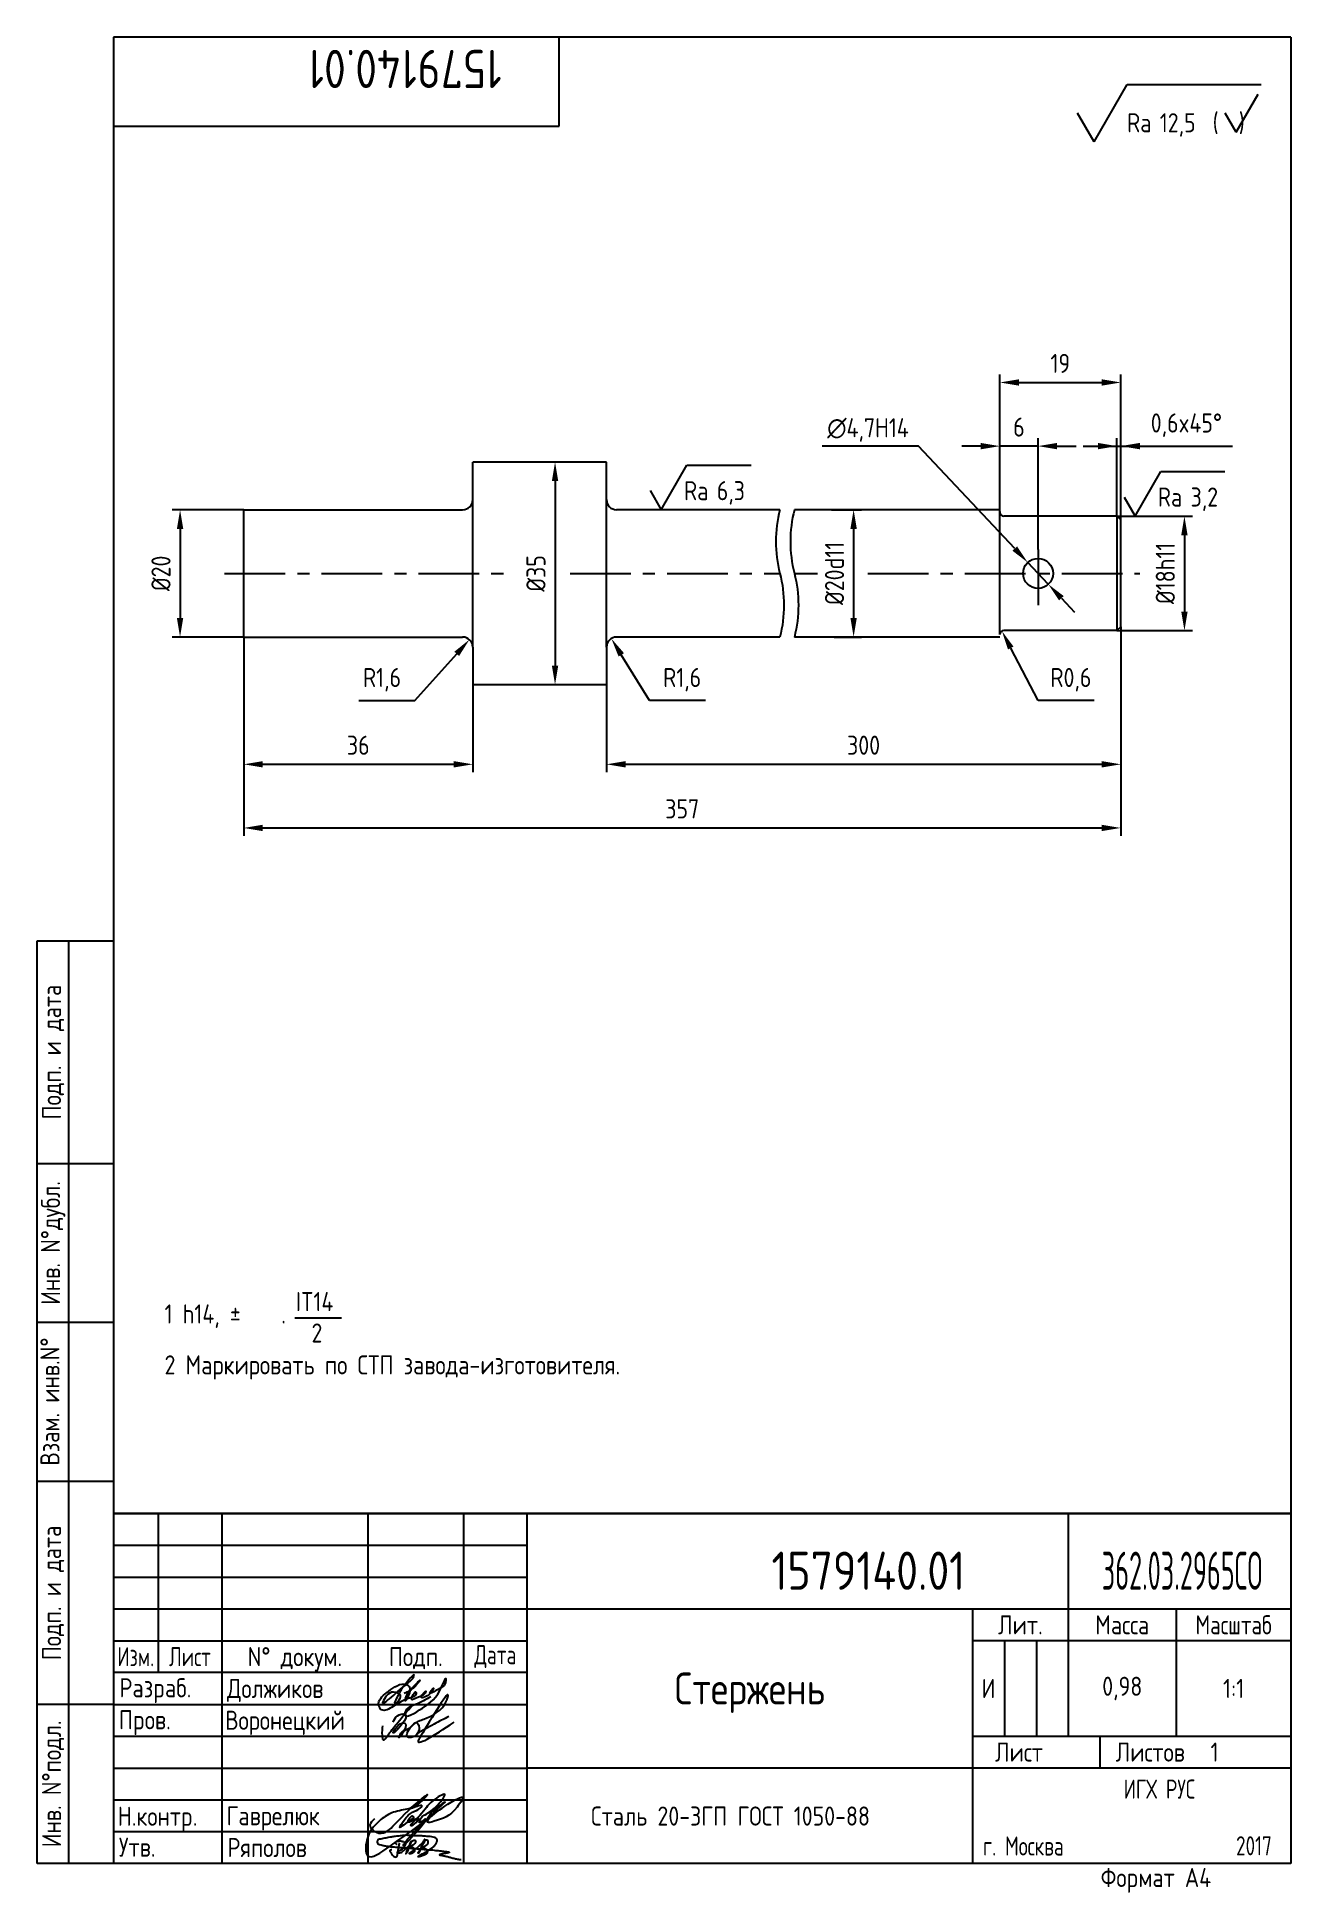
# Paper-space layout 'A4' of a CAD drawing. Header units: millimetres. Extents: x 15 to 212, y -1 to 291.
# The model-space entities are those that its viewports show. They can reach past a viewport. Long polylines and large blocks are cut down to what shows.
import ezdxf
from ezdxf.enums import TextEntityAlignment as Align

# ---------------------------------------------------------------- set-up
doc = ezdxf.new("R2010")
doc.units = ezdxf.units.MM
doc.header["$LTSCALE"] = 0.3
doc.linetypes.add('CENTER', pattern=[50.8, 31.75, -6.35, 6.35, -6.35])
for name, color, linetype in [('Bord', 1, 'Continuous'), ('Cen', 5, 'CENTER'), ('Cont', 6, 'Continuous'), ('Dim', 7, 'Continuous'), ('Text', 3, 'Continuous'), ('Textb', 6, 'Continuous'), ('TEXTRUS', 3, 'Continuous')]:
    doc.layers.add(name, color=color, linetype=linetype)
doc.layers.get('Defpoints').off()
doc.styles.add('GOSTW', font='GOSTW.shx', dxfattribs={"width": 0.78})
doc.styles.add('Style1', font='romans.shx', dxfattribs={"width": 0.8})
doc.dimstyles.new('CADM', dxfattribs={"dimtxt": 3, "dimasz": 3, "dimexe": 2.5, "dimexo": 0, "dimgap": 0.8, "dimtad": 1, "dimdec": 4, "dimtxsty": 'GOSTW', "dimcen": 0.09, "dimclrd": 7, "dimclre": 7, "dimclrt": 3, "dimadec": 0, "dimazin": 0, "dimtfac": 1, "dimtdec": 4, "dimtmove": 0, "dimatfit": 3, "dimfxl": 1, "dimtvp": 1, "dimtolj": 1, "dimtzin": 0, "dimarcsym": 0})
doc.dimstyles.new('LIN1', dxfattribs={"dimtxt": 3, "dimasz": 3, "dimexe": 1.25, "dimexo": 0, "dimgap": 1.5, "dimtad": 1, "dimtoh": 1, "dimdec": 1, "dimtxsty": 'Style1', "dimcen": 2.5, "dimclrt": 3, "dimadec": 0, "dimazin": 0, "dimtfac": 1, "dimtdec": 1, "dimtmove": 0, "dimatfit": 2, "dimfxl": 1, "dimarcsym": 0})

# ---------------------------------------------------------------- blocks, each defined once
blk = doc.blocks.new('A$C314368CF')
at = {"layer": 'Text'}
for q in [(7.18, 6), (1.98, 3)]:
    blk.add_line((3.72, 0), q, dxfattribs=at)
at = {"layer": 'Text', "style": 'Style1', "width": 0.8}
blk.add_text('(  )', height=3, dxfattribs=at).set_placement((0, 0))
blk = doc.blocks.new('sherISO_18')
at = {"layer": 'Cont'}
for p, q in [((-30.94, -16.46), (-25.74, -7.46)), ((-25.74, -7.46), (-4.67, -7.46)), ((-30.94, -16.46), (-33.54, -11.96))]:
    blk.add_line(p, q, dxfattribs=at)
blk.add_blockref('A$C314368CF', (-12.3, -14.96))
at = {"layer": 'Textb', "style": 'Style1', "width": 0.8}
blk.add_text('Ra', height=3, dxfattribs=at).set_placement((-25.74, -14.96))
blk.add_attdef('12,5', (-20.6, -14.96), '', height=3, dxfattribs=at)
blk = doc.blocks.new('A4')
at = {"layer": 'Bord'}
for p, q in [((20, 55), (85, 55)), ((20, 50), (85, 50)), ((20, 45), (85, 45)), ((160, 40), (160, 25)), ((165, 40), (165, 25)), ((20, 30), (85, 30)), ((20, 25), (85, 25)), ((20, 20), (85, 20)), ((20, 15), (85, 15)), ((20, 10), (85, 10))]:
    blk.add_line(p, q, dxfattribs=at)
at = {"layer": 'Cont'}
for p, q in [((205, 292), (20, 292)), ((20, 292), (20, 5)), ((90, 278), (90, 292)), ((205, 292), (205, 5)), ((20, 278), (90, 278)), ((8, 5), (8, 150)), ((8, 150), (20, 150)), ((13, 5), (13, 150)), ((8, 115), (20, 115)), ((20, 90), (8, 90)), ((20, 65), (8, 65)), ((205, 60), (20, 60)), ((20, 60), (205, 60)), ((27, 60), (27, 35)), ((37, 60), (37, 5)), ((60, 5), (60, 60)), ((75, 60), (75, 5)), ((85, 5), (85, 60)), ((170, 60), (170, 25)), ((85, 45), (205, 45)), ((155, 5), (155, 45)), ((187, 25), (187, 45)), ((20, 40), (85, 40)), ((205, 40), (155, 40)), ((85, 35), (20, 35)), ((20, 30), (8, 30)), ((155, 25), (205, 25)), ((175, 25), (175, 20)), ((205, 20), (85, 20)), ((20, 5), (8, 5)), ((205, 5), (20, 5))]:
    blk.add_line(p, q, dxfattribs=at)
at = {"layer": 'Text', "style": 'Style1', "width": 0.8}
for s, p in [('Подп. и дата', (10.5, 132.5)), ('Инв. N%%dдубл.', (10.5, 102.5)), ('Взам. инв.N%%d ', (10, 78.38)), ('Подп. и дата', (10.5, 47.5)), ('Инв. N%%dподл.', (10.5, 17.5))]:
    blk.add_text(s, height=3, rotation=90, dxfattribs=at).set_placement(p, align=Align.MIDDLE)
at = {"layer": 'Text', "style": 'Style1'}
for s, width, p in [('Лит.', 0.8, (162.5, 42.5)), ('Масса', 0.8, (178.5, 42.5)), ('Масштаб', 0.75, (196, 42.5)), ('Изм.', 0.7, (23.5, 37.5)), ('Лист', 0.7, (32, 37.5)), ('N%%d докум.', 0.8, (48.5, 37.5)), ('Подп.', 0.8, (67.5, 37.5)), ('Лист', 0.8, (162.27, 22.5)), ('Листов', 0.8, (182.9, 22.5))]:
    blk.add_text(s, height=3, dxfattribs=dict(at, width=width)).set_placement(p, align=Align.MIDDLE_CENTER)
at = {"layer": 'Text', "style": 'Style1', "width": 0.7}
for s, p in [('Дата', (80, 37.5)), ('ИГХ РУС', (184.34, 16.69))]:
    blk.add_text(s, height=3, dxfattribs=at).set_placement(p, align=Align.MIDDLE)
at = {"layer": 'Text', "style": 'Style1'}
for s, width, p in [('Разpаб.', 0.8, (20.92, 31.1)), ('Пpов.', 0.8, (20.84, 26.08)), ('Н.контp.', 0.8, (20.65, 10.92)), ('Утв.', 0.8, (20.84, 6.06)), ('г. Москва', 0.7, (156.62, 6.25)), ('Фоpмат А4', 0.8, (175.11, 1.29))]:
    blk.add_text(s, height=3, dxfattribs=dict(at, width=width)).set_placement(p)
for tag, p, width in [('ФИО', (39, 31), 0.8), ('ФИО', (39, 26), 0.8), ('ГОСТ_СОРТАМЕНТА', (98.19, 14), 0.8), ('ФИО', (39, 11), 0.8), ('ФИО', (39, 6), 0.8), ('200', (192.85, 6.29), 0.7)]:
    blk.add_attdef(tag, p, '', height=3, dxfattribs=dict(at, width=width))
at = {"layer": 'Text', "style": 'Style1', "width": 0.8}
for tag, p in [('И', (157.49, 32.5)), ('700', (178.5, 32.5)), ('1:20', (196, 32.5))]:
    blk.add_attdef(tag, text='', height=3, dxfattribs=at).set_placement(p, align=Align.MIDDLE)
blk.add_attdef('Сборочный_чертеж', text='', height=3, dxfattribs=at).set_placement((120, 21.3), align=Align.CENTER)
for tag, p in [('1', (171.12, 22.5)), ('2', (193, 22.5))]:
    blk.add_attdef(tag, text='', height=3, dxfattribs=at).set_placement(p, align=Align.MIDDLE_CENTER)
blk.add_attdef('ЛИСТ', text='', height=3, dxfattribs=at).set_placement((85.99, 12.5), align=Align.MIDDLE_LEFT)
at = {"layer": 'Text', "style": 'Style1', "width": 0.7}
blk.add_attdef('%%OГОСТ_ТЕХ._ТРЕБОВАНИЙ', text='', height=3, dxfattribs=at).set_placement((98.19, 8), align=Align.BOTTOM_LEFT)
at = {"layer": 'Textb', "style": 'Style1', "width": 0.8}
blk.add_attdef('1234567', (81, 290), '', height=6, rotation=180, dxfattribs=at)
blk.add_attdef('1234567', (123.4, 48), '', height=6, dxfattribs=at)
for tag, height, p in [('123ХЯ', 6, (183.62, 48)), ('НАИМЕНОВАНИЕ', 5, (120, 30))]:
    blk.add_attdef(tag, text='', height=height, dxfattribs=at).set_placement(p, align=Align.CENTER)
blk = doc.blocks.new('A$C63F45750')
at = {"layer": 'Text'}
for points, knots in [([(3.17, 2.37), (3.12, 2.38), (3.04, 2.41), (2.94, 2.5), (2.85, 2.57), (2.79, 2.69), (2.87, 2.77), (2.99, 2.84), (3.16, 2.89), (3.36, 2.93), (3.6, 2.95), (3.82, 2.92), (4.05, 2.87), (4.25, 2.78), (4.45, 2.63), (4.46, 2.42), (4.38, 2.26), (4.28, 2.1), (4.17, 1.94), (4.03, 1.78), (3.89, 1.62), (3.75, 1.52), (3.63, 1.43), (3.49, 1.36), (3.35, 1.3), (3.24, 1.25), (3.16, 1.21), (3.12, 1.15), (3.19, 1.1), (3.27, 1.09), (3.4, 1.07), (3.55, 1.07), (3.72, 1.12), (3.92, 1.19), (4.1, 1.34), (4.26, 1.51), (4.44, 1.65), (4.59, 1.81), (4.74, 1.93), (4.84, 2.04), (4.93, 2.14), (5.07, 2.29), (5.19, 2.53), (5.28, 2.68), (5.35, 2.96), (5.23, 2.66), (5.2, 2.44), (5.04, 2.09), (4.95, 1.81), (4.86, 1.57), (4.75, 1.31), (4.67, 1.12), (4.46, 0.78), (4.62, 1.17), (4.71, 1.45), (4.88, 1.74), (5.01, 2), (5.08, 2.19), (5.19, 2.4), (5.32, 2.58), (5.4, 2.75), (5.52, 2.89), (5.65, 3.04), (5.85, 3.1), (6.02, 3.03), (6.08, 2.87), (6.03, 2.7), (5.9, 2.51), (5.7, 2.37), (5.55, 2.23), (5.4, 2.17), (5.31, 2.12), (5.12, 2.09), (5.35, 2.07), (5.48, 2), (5.64, 1.93), (5.75, 1.8), (5.85, 1.67), (5.89, 1.54), (5.89, 1.37), (5.8, 1.2), (5.63, 1.06), (5.41, 0.94), (5.23, 0.86), (5.02, 0.92), (5.13, 1.1), (5.28, 1.16), (5.44, 1.27), (5.61, 1.36), (5.74, 1.46), (5.86, 1.53), (5.95, 1.61), (6.05, 1.69), (6.15, 1.77), (6.28, 1.87), (6.46, 2.02), (6.65, 2.19), (6.83, 2.37), (6.98, 2.49), (7.11, 2.61), (7.2, 2.74), (7.32, 2.84), (7.42, 2.97), (7.48, 3.08), (7.48, 3.27), (7.34, 3.08), (7.28, 2.94), (7.18, 2.69), (7.1, 2.46), (7, 2.22), (6.93, 1.98), (6.83, 1.78), (6.73, 1.55), (6.67, 1.34), (6.6, 1.14), (6.56, 1.03), (6.39, 0.99), (6.62, 1.33), (6.75, 1.54), (6.93, 1.87), (7.05, 2.08), (7.18, 2.32), (7.33, 2.6), (7.47, 2.89), (7.6, 3.07), (7.79, 3.18), (7.95, 3.01), (8, 2.81), (7.99, 2.62), (7.94, 2.46), (7.83, 2.33), (7.69, 2.22), (7.53, 2.11), (7.37, 2.03), (7.21, 1.99), (7.11, 1.97), (6.89, 1.98), (7.07, 1.94), (7.15, 1.9), (7.27, 1.88), (7.39, 1.84), (7.52, 1.81), (7.62, 1.72), (7.7, 1.62), (7.78, 1.51), (7.83, 1.39), (7.87, 1.26), (7.88, 1.13), (7.86, 0.99), (7.75, 0.88), (7.6, 0.77), (7.4, 0.73), (7.19, 0.66), (6.97, 0.55), (6.71, 0.48), (6.57, 0.44), (6.42, 0.42), (6.52, 0.58), (6.61, 0.64), (6.81, 0.78), (7.06, 0.89), (7.33, 1.04), (7.55, 1.16), (7.7, 1.24), (7.84, 1.32), (7.99, 1.43), (8.21, 1.58), (8.48, 1.76), (8.74, 1.95), (8.97, 2.12), (9.1, 2.29), (9.23, 2.44), (9.3, 2.6), (9.37, 2.74), (9.42, 2.92), (9.45, 3.13), (9.21, 3.48), (8.67, 3.59), (8.09, 3.63), (7.57, 3.66), (7.06, 3.74), (6.57, 3.75), (6.09, 3.74), (5.67, 3.78), (5.28, 3.78), (4.96, 3.81), (4.65, 3.83), (4.31, 3.82), (3.97, 3.79), (3.61, 3.74), (3.22, 3.67), (2.86, 3.66), (2.53, 3.61), (2.18, 3.52), (1.78, 3.54), (1.38, 3.37), (0.96, 3.35), (0.58, 3.24), (0.25, 3.19), (0.03, 3.06), (-0.03, 2.83), (0.02, 2.6), (0.26, 2.38), (0.59, 2.33), (1, 2.2), (1.48, 2.15), (1.93, 2.05), (2.35, 2.02), (2.72, 2.01), (3.11, 1.94), (3.68, 1.94), (4.25, 1.83), (4.91, 1.87), (5.53, 1.76), (6.13, 1.72), (6.73, 1.71), (7.32, 1.62), (7.99, 1.55), (8.64, 1.54), (9.16, 1.46), (9.61, 1.42), (10.03, 1.4), (10.41, 1.32), (10.73, 1.29), (11.01, 1.24), (11.18, 1.23), (11.42, 1.14), (11.18, 1.06), (11.01, 1.03), (10.71, 0.98), (10.37, 0.92), (10.1, 0.91), (9.65, 0.75), (10.22, 0.67), (10.54, 0.59), (11.08, 0.47), (11.61, 0.35), (12.17, 0.15), (12.64, 0.08), (12.98, 0.03), (13.11, 0.01), (13.18, 0)], [0, 0, 0, 0, 0.153866, 0.270441, 0.388867, 0.510533, 0.592156, 0.71333, 0.90842, 1.11344, 1.349254, 1.61246, 1.782219, 2.047249, 2.291879, 2.451528, 2.651081, 2.806158, 3.017979, 3.227348, 3.462381, 3.633009, 3.75766, 3.920516, 4.080796, 4.214529, 4.291786, 4.349969, 4.397594, 4.50822, 4.594826, 4.799244, 4.954392, 5.128468, 5.437537, 5.632649, 5.842485, 6.094987, 6.293219, 6.410959, 6.551192, 6.687808, 7.022147, 7.294342, 7.425356, 7.52079, 7.946481, 8.313051, 8.59833, 8.833695, 9.090496, 9.427695, 9.601191, 9.883219, 10.093306, 10.673943, 10.798776, 10.974628, 11.287247, 11.486184, 11.648652, 11.848902, 12.027194, 12.25348, 12.40059, 12.537783, 12.716293, 12.91523, 13.208551, 13.438489, 13.549668, 13.67779, 13.77127, 13.930001, 14.029091, 14.272112, 14.434836, 14.547084, 14.739051, 14.830983, 15.061241, 15.268922, 15.500489, 15.788979, 15.879568, 16.024283, 16.221854, 16.418714, 16.593102, 16.783247, 16.91018, 17.018213, 17.135263, 17.278205, 17.430482, 17.620087, 17.979626, 18.191789, 18.388716, 18.565718, 18.714854, 18.857929, 19.039974, 19.171375, 19.283034, 19.400085, 19.618058, 19.882245, 20.150781, 20.377854, 20.649532, 20.89723, 21.042543, 21.40016, 21.557817, 21.667145, 21.752781, 21.926256, 22.412297, 22.813145, 22.961412, 23.171289, 23.607257, 23.940428, 24.110007, 24.291214, 24.48084, 24.697609, 24.904078, 25.034245, 25.218018, 25.407651, 25.573473, 25.787447, 25.930292, 26.051316, 26.18846, 26.285312, 26.406799, 26.52425, 26.630463, 26.793722, 26.898606, 27.029313, 27.171012, 27.314101, 27.419918, 27.580557, 27.709367, 27.829268, 28.024364, 28.266961, 28.41242, 28.705761, 28.989137, 29.187748, 29.233768, 29.332802, 29.529535, 29.667094, 30.039923, 30.332117, 30.61061, 30.769982, 30.856778, 31.109923, 31.313488, 31.656425, 32.066331, 32.296628, 32.49714, 32.710276, 32.891468, 33.014834, 33.177747, 33.444503, 33.618009, 34.409008, 34.914636, 35.419802, 35.95397, 36.458179, 36.88069, 37.388403, 37.738353, 38.034261, 38.353468, 38.693154, 39.037638, 39.391136, 39.787481, 40.203773, 40.488977, 40.784975, 41.26625, 41.668005, 42.070065, 42.499388, 42.869834, 43.079573, 43.213439, 43.554591, 43.717296, 44.153724, 44.506336, 45.019111, 45.587859, 45.90191, 46.270392, 46.703958, 47.093115, 47.952647, 48.44014, 49.079253, 49.808223, 50.268654, 50.851051, 51.604831, 52.298429, 52.776925, 53.1907, 53.661988, 54.042386, 54.348524, 54.616841, 54.853814, 54.983777, 55.126096, 55.333328, 55.613101, 56.008732, 56.315809, 56.59982, 56.87931, 57.399251, 57.889617, 58.432507, 59.066698, 59.660314, 59.862668, 60.07277, 60.07277, 60.07277, 60.07277]), ([(2.31, 1.53), (2.26, 1.52), (2.17, 1.51), (2.06, 1.48), (1.93, 1.38), (2.07, 1.25), (2.14, 1.11), (2.26, 0.93), (2.39, 0.72), (2.57, 0.54), (2.71, 0.44), (2.86, 0.4), (3.02, 0.43), (3.14, 0.54), (3.21, 0.79), (3.25, 1.07), (3.31, 1.4), (3.35, 1.67), (3.38, 1.92), (3.47, 2.19), (3.5, 2.43), (3.54, 2.59), (3.56, 2.64)], [0, 0, 0, 0, 0.15847, 0.269731, 0.363591, 0.555514, 0.688037, 0.848606, 1.204359, 1.433632, 1.58673, 1.729549, 1.880686, 2.057874, 2.19169, 2.63505, 2.928153, 3.184121, 3.441863, 3.696117, 4.025873, 4.178055, 4.178055, 4.178055, 4.178055])]:
    blk.add_open_spline(points, degree=3, knots=knots, dxfattribs=at)
blk = doc.blocks.new('*D3')
at = {"color": 7, "linetype": 'Continuous', "lineweight": -2, "transparency": 16777216}
for p, q in [((515.61, 241.81), (500.46, 241.81)), ((530.72, 225.71), (515.61, 241.81)), ((535.99, 220.1), (532.77, 223.52)), ((538.04, 217.91), (540.1, 215.72))]:
    blk.add_line(p, q, dxfattribs=at)
at = {"color": 7, "linetype": 'Continuous', "transparency": 16777216}
for points in [[(531.09, 226.05), (530.36, 225.37), (532.77, 223.52)], [(538.41, 218.25), (537.68, 217.57), (535.99, 220.1)]]:
    blk.add_solid(points, dxfattribs=at)
at = {"color": 3, "linetype": 'Continuous', "transparency": 16777216, "insert": (507.66, 244.35), "char_height": 3, "attachment_point": 5, "style": 'Style1'}
blk.add_mtext('∅4,7H14', dxfattribs=at)
blk = doc.blocks.new('*D4')
at = {"layer": 'Dim', "color": 0, "lineweight": -2, "transparency": 16777216}
for p, q in [((501.95, 231.81), (506.65, 231.81)), ((505.4, 228.81), (505.4, 214.81)), ((502.33, 211.81), (506.65, 211.81))]:
    blk.add_line(p, q, dxfattribs=at)
at = {"layer": 'Dim', "color": 0, "transparency": 16777216}
for points in [[(504.9, 228.81), (505.9, 228.81), (505.4, 231.81)], [(504.9, 214.81), (505.9, 214.81), (505.4, 211.81)]]:
    blk.add_solid(points, dxfattribs=at)
at = {"layer": 'Dim', "color": 3, "transparency": 16777216, "insert": (502.4, 221.81), "char_height": 3, "attachment_point": 5, "rotation": 90, "style": 'Style1'}
blk.add_mtext('%%c20d11', dxfattribs=at)
blk = doc.blocks.new('*D5')
at = {"layer": 'Dim', "color": 0, "lineweight": -2, "transparency": 16777216}
for p, q in [((460.98, 239.31), (457.24, 239.31)), ((458.49, 236.31), (458.49, 207.31)), ((460.35, 204.31), (457.24, 204.31))]:
    blk.add_line(p, q, dxfattribs=at)
at = {"layer": 'Dim', "color": 0, "transparency": 16777216}
for points in [[(457.99, 236.31), (458.99, 236.31), (458.49, 239.31)], [(457.99, 207.31), (458.99, 207.31), (458.49, 204.31)]]:
    blk.add_solid(points, dxfattribs=at)
at = {"layer": 'Dim', "color": 3, "transparency": 16777216, "insert": (455.49, 221.81), "char_height": 3, "attachment_point": 5, "rotation": 90, "style": 'Style1'}
blk.add_mtext('%%c35', dxfattribs=at)
blk = doc.blocks.new('*D6')
at = {"layer": 'Dim', "color": 0, "lineweight": -2, "transparency": 16777216}
for p, q in [((409.57, 191.81), (409.57, 180.56)), ((547.38, 191.81), (547.38, 180.56)), ((412.57, 181.81), (544.38, 181.81))]:
    blk.add_line(p, q, dxfattribs=at)
at = {"layer": 'Dim', "color": 0, "transparency": 16777216}
for points in [[(412.57, 182.31), (412.57, 181.31), (409.57, 181.81)], [(544.38, 182.31), (544.38, 181.31), (547.38, 181.81)]]:
    blk.add_solid(points, dxfattribs=at)
at = {"layer": 'Dim', "color": 3, "transparency": 16777216, "insert": (478.47, 184.81), "char_height": 3, "attachment_point": 5, "style": 'Style1'}
blk.add_mtext('357', dxfattribs=at)
blk = doc.blocks.new('*D7')
at = {"layer": 'Dim', "color": 0, "lineweight": -2, "transparency": 16777216}
for p, q in [((547.38, 213.41), (547.38, 190.56)), ((466.57, 204.31), (466.57, 190.56)), ((469.57, 191.81), (544.38, 191.81))]:
    blk.add_line(p, q, dxfattribs=at)
at = {"layer": 'Dim', "color": 0, "transparency": 16777216}
for points in [[(469.57, 192.31), (469.57, 191.31), (466.57, 191.81)], [(544.38, 192.31), (544.38, 191.31), (547.38, 191.81)]]:
    blk.add_solid(points, dxfattribs=at)
at = {"layer": 'Dim', "color": 3, "transparency": 16777216, "insert": (506.97, 194.81), "char_height": 3, "attachment_point": 5, "style": 'Style1'}
blk.add_mtext('300', dxfattribs=at)
blk = doc.blocks.new('*D8')
at = {"layer": 'Dim', "color": 0, "lineweight": -2, "transparency": 16777216}
for p, q in [((528.38, 231.81), (528.38, 243.06)), ((534.38, 225.57), (534.38, 243.06)), ((525.38, 241.81), (522.38, 241.81)), ((534.38, 241.81), (528.38, 241.81)), ((537.38, 241.81), (540.38, 241.81))]:
    blk.add_line(p, q, dxfattribs=at)
at = {"layer": 'Dim', "color": 0, "transparency": 16777216}
for points in [[(525.38, 242.31), (525.38, 241.31), (528.38, 241.81)], [(537.38, 242.31), (537.38, 241.31), (534.38, 241.81)]]:
    blk.add_solid(points, dxfattribs=at)
at = {"layer": 'Dim', "color": 3, "transparency": 16777216, "insert": (531.38, 244.81), "char_height": 3, "attachment_point": 5, "style": 'Style1'}
blk.add_mtext('6', dxfattribs=at)
blk = doc.blocks.new('*D9')
at = {"layer": 'Dim', "color": 0, "lineweight": -2, "transparency": 16777216}
for p, q in [((528.38, 241.81), (528.38, 253.06)), ((531.38, 251.81), (544.38, 251.81)), ((547.38, 230.21), (547.38, 253.06))]:
    blk.add_line(p, q, dxfattribs=at)
at = {"layer": 'Dim', "color": 0, "transparency": 16777216}
for points in [[(531.38, 252.31), (531.38, 251.31), (528.38, 251.81)], [(544.38, 252.31), (544.38, 251.31), (547.38, 251.81)]]:
    blk.add_solid(points, dxfattribs=at)
at = {"layer": 'Dim', "color": 3, "transparency": 16777216, "insert": (537.88, 254.81), "char_height": 3, "attachment_point": 5, "style": 'Style1'}
blk.add_mtext('19', dxfattribs=at)
blk = doc.blocks.new('*D10')
at = {"layer": 'Dim', "color": 0, "lineweight": -2, "transparency": 16777216}
for p, q in [((546.78, 230.81), (558.63, 230.81)), ((557.38, 227.81), (557.38, 215.81)), ((546.78, 212.81), (558.63, 212.81))]:
    blk.add_line(p, q, dxfattribs=at)
at = {"layer": 'Dim', "color": 0, "transparency": 16777216}
for points in [[(556.88, 227.81), (557.88, 227.81), (557.38, 230.81)], [(556.88, 215.81), (557.88, 215.81), (557.38, 212.81)]]:
    blk.add_solid(points, dxfattribs=at)
at = {"layer": 'Dim', "color": 3, "transparency": 16777216, "insert": (554.38, 221.81), "char_height": 3, "attachment_point": 5, "rotation": 90, "style": 'Style1'}
blk.add_mtext('%%c18h11', dxfattribs=at)
blk = doc.blocks.new('*D11')
at = {"layer": 'Dim', "color": 0, "lineweight": -2, "transparency": 16777216}
for p, q in [((409.57, 211.81), (409.57, 190.56)), ((445.57, 204.31), (445.57, 190.56)), ((412.57, 191.81), (442.57, 191.81))]:
    blk.add_line(p, q, dxfattribs=at)
at = {"layer": 'Dim', "color": 0, "transparency": 16777216}
for points in [[(412.57, 192.31), (412.57, 191.31), (409.57, 191.81)], [(442.57, 192.31), (442.57, 191.31), (445.57, 191.81)]]:
    blk.add_solid(points, dxfattribs=at)
at = {"layer": 'Dim', "color": 3, "transparency": 16777216, "insert": (427.57, 194.81), "char_height": 3, "attachment_point": 5, "style": 'Style1'}
blk.add_mtext('36', dxfattribs=at)
blk = doc.blocks.new('*D12')
at = {"layer": 'Dim', "color": 0, "lineweight": -2, "transparency": 16777216}
for p, q in [((409.57, 231.81), (398.32, 231.81)), ((399.57, 228.81), (399.57, 214.81)), ((409.57, 211.81), (398.32, 211.81))]:
    blk.add_line(p, q, dxfattribs=at)
at = {"layer": 'Dim', "color": 0, "transparency": 16777216}
for points in [[(399.07, 228.81), (400.07, 228.81), (399.57, 231.81)], [(399.07, 214.81), (400.07, 214.81), (399.57, 211.81)]]:
    blk.add_solid(points, dxfattribs=at)
at = {"layer": 'Dim', "color": 3, "transparency": 16777216, "insert": (396.57, 221.81), "char_height": 3, "attachment_point": 5, "rotation": 90, "style": 'Style1'}
blk.add_mtext('%%c20', dxfattribs=at)
blk = doc.blocks.new('sherISO_03')
at = {"layer": 'Text'}
blk.add_line((4.04, 7), (14.12, 7), dxfattribs=at)
blk.add_lwpolyline([(-1.73, 3), (0, 0), (4.04, 7)], dxfattribs=at)
at = {"layer": 'Text', "style": 'Style1', "width": 0.8}
blk.add_text('Ra', height=3, dxfattribs=at).set_placement((3.58, 1.5))
blk.add_attdef('6,3', (8.73, 1.5), '', height=3, dxfattribs=at)
blk = doc.blocks.new('sherISO_04')
at = {"layer": 'Text'}
blk.add_line((4.04, 7), (14.12, 7), dxfattribs=at)
blk.add_lwpolyline([(-1.73, 3), (0, 0), (4.04, 7)], dxfattribs=at)
at = {"layer": 'Text', "style": 'Style1', "width": 0.8}
blk.add_text('Ra', height=3, dxfattribs=at).set_placement((3.58, 1.5))
blk.add_attdef('3,2', (8.73, 1.5), '', height=3, dxfattribs=at)
blk = doc.blocks.new('*D15')
at = {"layer": 'Dim', "color": 0, "lineweight": -2, "transparency": 16777216}
for p, q in [((436.45, 201.81), (443.03, 209.17)), ((427.64, 201.81), (436.45, 201.81))]:
    blk.add_line(p, q, dxfattribs=at)
at = {"layer": 'Dim', "color": 0, "transparency": 16777216}
blk.add_solid([(442.66, 209.5), (443.41, 208.83), (445.03, 211.4)], dxfattribs=at)
at = {"layer": 'Dim', "color": 3, "transparency": 16777216, "insert": (431.3, 205.1), "char_height": 3, "attachment_point": 5, "style": 'Style1'}
blk.add_mtext('R1,6', dxfattribs=at)
blk = doc.blocks.new('*D16')
at = {"layer": 'Dim', "color": 0, "lineweight": -2, "transparency": 16777216}
for p, q in [((473.31, 201.81), (468.9, 209.02)), ((482.12, 201.81), (473.31, 201.81))]:
    blk.add_line(p, q, dxfattribs=at)
at = {"layer": 'Dim', "color": 0, "transparency": 16777216}
blk.add_solid([(469.32, 209.28), (468.47, 208.75), (467.33, 211.57)], dxfattribs=at)
at = {"layer": 'Dim', "color": 3, "transparency": 16777216, "insert": (478.46, 205.1), "char_height": 3, "attachment_point": 5, "style": 'Style1'}
blk.add_mtext('R1,6', dxfattribs=at)
blk = doc.blocks.new('*D17')
at = {"layer": 'Dim', "color": 0, "lineweight": -2, "transparency": 16777216}
for p, q in [((534.38, 201.81), (530.09, 210.08)), ((543.2, 201.81), (534.38, 201.81))]:
    blk.add_line(p, q, dxfattribs=at)
at = {"layer": 'Dim', "color": 0, "transparency": 16777216}
blk.add_solid([(530.53, 210.31), (529.65, 209.85), (528.71, 212.74)], dxfattribs=at)
at = {"layer": 'Dim', "color": 3, "transparency": 16777216, "insert": (539.54, 205.1), "char_height": 3, "attachment_point": 5, "style": 'Style1'}
blk.add_mtext('R0,6', dxfattribs=at)

msp = doc.modelspace()

# ---------------------------------------------------------------- linework, layer by layer
at = {"color": 6, "linetype": 'Continuous'}
for p, q in [((445.56625, 210.21009), (445.56625, 239.31009)), ((466.56625, 239.31009), (445.56625, 239.31009)), ((466.56625, 210.21009), (466.56625, 239.31009)), ((409.56625, 211.81009), (409.56625, 231.81009)), ((409.56625, 231.81009), (443.96625, 231.81009)), ((493.82039, 231.81009), (468.16625, 231.81009)), ((528.38302, 231.81009), (496.09054, 231.81009)), ((528.38302, 212.21009), (528.38302, 231.81009)), ((546.78302, 230.81009), (528.98302, 230.81009)), ((547.38302, 230.21009), (546.78302, 230.81009)), ((546.78302, 230.81009), (546.78302, 212.81009)), ((547.38302, 213.41009), (547.38302, 230.21009)), ((547.38302, 213.41009), (546.78302, 212.81009)), ((409.56625, 211.81009), (443.96625, 211.81009)), ((445.56625, 210.21009), (445.56625, 204.31009)), ((466.56625, 210.21009), (466.56625, 204.31009)), ((493.82039, 211.81009), (468.16625, 211.81009)), ((528.38302, 211.81009), (496.09054, 211.81009)), ((546.78302, 212.81009), (528.98302, 212.81009)), ((466.56625, 204.31009), (445.56625, 204.31009))]:
    msp.add_line(p, q, dxfattribs=at)
at = {"color": 1, "linetype": 'Continuous'}
for points in [[(493.82039, 231.81009, 0.125), (493.82039, 221.81009, -0.125), (493.82039, 211.81009, 3)], [(496.09054, 231.81009, 0.125), (496.09054, 221.81009, -0.125), (496.09054, 211.81009, 3)]]:
    msp.add_lwpolyline(points, format="xyb", dxfattribs=at)
at = {"color": 6, "linetype": 'Continuous'}
msp.add_circle((534.38302, 221.81009), 2.35, dxfattribs=at)
for centre, radius, start, end in [((443.96625, 233.41009), 1.6, 270, 0), ((468.16625, 233.41009), 1.6, 180, 270), ((528.98302, 231.41009), 0.6, 180, 270), ((443.96625, 210.21009), 1.6, 0, 90), ((468.16625, 210.21009), 1.6, 90, 180), ((528.98302, 212.21009), 0.6, 90, 180)]:
    msp.add_arc(centre, radius, start, end, dxfattribs=at)
at = {"color": 3, "linetype": 'Continuous'}
msp.add_arc((528.98302, 231.41009), 0.6, 169.7069742, 180, dxfattribs=at)
at = {"layer": 'Cen'}
for p, q in [((534.38302, 225.5749), (534.38302, 216.83338)), ((406.56625, 221.81009), (452.04303, 221.81009)), ((460.84661, 221.81009), (493.82039, 221.81009)), ((496.09054, 221.81009), (499.70807, 221.81009)), ((507.63237, 221.81009), (550.38302, 221.81009))]:
    msp.add_line(p, q, dxfattribs=at)
at = {"layer": 'Dim'}
for p, q in [((546.78302, 230.81009), (546.78302, 243.06009)), ((541.48933, 241.81009), (564.93159, 241.81009))]:
    msp.add_line(p, q, dxfattribs=at)
for points in [[(543.78302, 242.31009), (543.78302, 241.31009), (546.78302, 241.81009)], [(550.38302, 242.31009), (550.38302, 241.31009), (547.38302, 241.81009)]]:
    msp.add_solid(points, dxfattribs=at)

# ---------------------------------------------------------------- block references
for name, p, values in [('sherISO_03', (475.17333, 231.81009), {'6,3': '6,3'}), ('sherISO_04', (549.62006, 230.81009), {'3,2': '3,2'})]:
    msp.add_blockref(name, p, dxfattribs=at).add_auto_attribs(values)

# ---------------------------------------------------------------- texts
at = {"layer": 'Dim', "color": 3, "insert": (557.6908, 245.0958), "char_height": 3, "attachment_point": 5, "style": 'Style1'}
msp.add_mtext('0,6x45%%d', dxfattribs=at)

# ---------------------------------------------------------------- dimensions: what is measured, and where the dimension line sits
at = {"color": 3, "linetype": 'Continuous'}
dim = msp.add_diameter_dim_2p(p1=(535.99151, 220.09683), p2=(532.77453, 223.52335), text='<>H14', dimstyle='CADM', override={"dimtxt": 3, "dimgap": 0.75, "dimtoh": 1, "dimtxsty": 'Style1', "dimse1": 0, "dimse2": 0, "dimsd1": 0, "dimsd2": 0, "dimtol": 0, "dimlim": 0, "dimtfac": 0.6, "dimatfit": 2, "dimtolj": 0}, dxfattribs=at)
dim.commit()
dim.dimension.update_dxf_attribs({"geometry": '*D3', "text_midpoint": (507.65604, 241.81009), "dimtype": 163})
at = {"layer": 'Dim'}
for base, p1, p2, picture, middle in [((547.38302, 251.81009), (528.38302, 241.81009), (547.38302, 230.21009), '*D9', (537.88302, 254.81009)), ((445.56625, 191.81009), (409.56625, 211.81009), (445.56625, 204.31009), '*D11', (427.56625, 194.81009))]:
    dim = msp.add_linear_dim(base=base, p1=p1, p2=p2, dimstyle='LIN1', dxfattribs=at)
    dim.commit()
    dim.dimension.update_dxf_attribs({"geometry": picture, "text_midpoint": middle})
dim = msp.add_linear_dim(base=(528.38302, 241.81009), p1=(534.38302, 225.5749), p2=(528.38302, 231.81009), dimstyle='LIN1', dxfattribs=at)
dim.commit()
dim.dimension.update_dxf_attribs({"geometry": '*D8', "text_midpoint": (531.38302, 241.81009), "dimtype": 160})
for base, p1, p2, text, picture, middle in [((458.48638, 204.31009), (460.97651, 239.31009), (460.34941, 204.31009), '%%c<>', '*D5', (455.48638, 221.81009)), ((399.56625, 211.81009), (409.56625, 231.81009), (409.56625, 211.81009), '%%c<>', '*D12', (396.56625, 221.81009)), ((505.40312, 211.81009), (501.94892, 231.81009), (502.33141, 211.81009), '%%c<>d11', '*D4', (502.40312, 221.81009)), ((557.38302, 212.81009), (546.78302, 230.81009), (546.78302, 212.81009), '%%c<>h11', '*D10', (554.38302, 221.81009))]:
    dim = msp.add_linear_dim(base=base, p1=p1, p2=p2, angle=90, text=text, dimstyle='LIN1', dxfattribs=at)
    dim.commit()
    dim.dimension.update_dxf_attribs({"geometry": picture, "text_midpoint": middle})
for base, p1, p2, text, picture, middle in [((547.38302, 191.81009), (466.56625, 204.31009), (547.38302, 213.41009), '300', '*D7', (506.97463, 194.81009)), ((547.38302, 181.81009), (409.56625, 191.81009), (547.38302, 191.81009), '357', '*D6', (478.47463, 184.81009))]:
    dim = msp.add_linear_dim(base=base, p1=p1, p2=p2, text=text, dimstyle='LIN1', dxfattribs=at)
    dim.commit()
    dim.dimension.update_dxf_attribs({"geometry": picture, "text_midpoint": middle})
for center, mpoint, picture, middle in [((443.96625, 210.21009), (445.03295, 211.40263), '*D15', (436.45268, 201.81009)), ((468.16625, 210.21009), (467.33101, 211.57478), '*D16', (473.3074, 201.81009)), ((528.98302, 212.21009), (528.70653, 212.74259), '*D17', (534.38302, 201.81009))]:
    dim = msp.add_radius_dim(center=center, mpoint=mpoint, dimstyle='LIN1', override={"dimtmove": 1}, dxfattribs=at)
    dim.commit()
    dim.dimension.update_dxf_attribs({"geometry": picture, "text_midpoint": middle, "dimtype": 164})

psp = doc.layouts.new('A4')

# ---------------------------------------------------------------- linework, layer by layer
at = {"layer": 'Text'}
psp.add_line((55.74, 89.8), (63.1, 89.8), dxfattribs=at)
for points, knots in [([(77.11, 30.22), (76.35, 29.8), (75.04, 29.07), (73.17, 28.49), (72.84, 26.56), (77.77, 29.66), (78.1, 30.27), (79.51, 33.3), (79.48, 31.86), (78.6, 31.73), (76.41, 30.26), (77.72, 32.01), (77.19, 30.5), (74.67, 29.39), (76.56, 31.56), (76.01, 30.36), (75.28, 30.39), (73.42, 29.15), (74.76, 31.41), (74.87, 30.32), (72.97, 29.88), (71.7, 29.04), (69.55, 27.69), (68.5, 29.42), (70.01, 30.84), (71.42, 31.8), (72.69, 32.44), (73.66, 32.03), (74.07, 31.04), (72.77, 28.73), (73.46, 31.01), (74.07, 31.46), (75.72, 33.28), (74.72, 31.82), (74, 31.28), (73.19, 30.89), (72.95, 30.76)], [0, 0, 0, 0, 2.703743, 4.672825, 5.02799, 7.955933, 13.437489, 13.883188, 14.189441, 16.413959, 17.478513, 18.47964, 18.959294, 20.910841, 22.003091, 22.470554, 23.533771, 24.710748, 26.01626, 26.201331, 27.488187, 30.382065, 32.258784, 33.069724, 35.439902, 37.010787, 38.612861, 39.32109, 39.818865, 41.83144, 42.782113, 44.494961, 45.867914, 46.467245, 48.290622, 49.101188, 49.101188, 49.101188, 49.101188]), ([(71.47, 29.43), (71.88, 30.35), (72.42, 31.53), (74.69, 34.1), (74.24, 32.93), (72.73, 31.91), (68.53, 27.79), (70.18, 30.54), (71.16, 31.22), (72.72, 30.53), (72.09, 29.72), (71.57, 29.04), (71.4, 29.3), (71.44, 29.39), (71.47, 29.43)], [0, 0, 0, 0, 4.062617, 5.226919, 5.800291, 6.663227, 11.774431, 12.938639, 14.11351, 15.354081, 16.396133, 16.918576, 17.03251, 17.182794, 17.182794, 17.182794, 17.182794]), ([(71.2, 26.24), (71.36, 26.62), (71.67, 27.37), (74.17, 27.93), (72.37, 25.48), (70.85, 24.15), (71.9, 26.14), (74.05, 26.21), (71.58, 22.91), (72.63, 25.12), (73.8, 25.02), (74.77, 26.52), (75.61, 25.15), (74.78, 23.81), (72.75, 23.81), (74.33, 26.21), (76.73, 26.88), (79.1, 28.16), (80.59, 32.59), (76.81, 26.06), (74.15, 21.92), (77.62, 24.19), (80.76, 26.24)], [0, 0, 0, 0, 1.213353, 2.399709, 5.497648, 5.861317, 7.611627, 8.43806, 10.837371, 11.583123, 13.461301, 14.534506, 15.162086, 17.217848, 17.944717, 20.123775, 21.948027, 26.460707, 27.144718, 34.52243, 35.159468, 41.304292, 41.304292, 41.304292, 41.304292]), ([(69.51, 25.69), (69.47, 25.23), (69.4, 24.57), (69.56, 23.03), (70.89, 24.93), (72.02, 26.36), (73.4, 27.97), (74.21, 28.91)], [0, 0, 0, 0, 1.523947, 2.237958, 3.351836, 5.856423, 9.374056, 9.374056, 9.374056, 9.374056]), ([(79.94, 27.14), (79.17, 26.74), (77.45, 25.87), (75.78, 24.92), (74.86, 24.39)], [0, 0, 0, 0, 2.587978, 5.77327, 5.77327, 5.77327, 5.77327]), ([(68.25, 11.06), (67.91, 10.75), (67.03, 9.94), (69.42, 8.08), (72.55, 11.34), (74.05, 12.95), (76.93, 15.17), (75.03, 13.09), (73.62, 12.57), (70.93, 12.18), (68.62, 10.52), (66.89, 8.48), (66.74, 3.96), (72.9, 8.33), (76.65, 10.94), (79.93, 13.64), (82.61, 14.77), (80.28, 11.44), (79, 11.12), (75.68, 10.06), (77.95, 12.5), (80.02, 14.21), (77.33, 12.4), (76.23, 10.3), (71.44, 5.18), (74.04, 8.66), (77.16, 11.88), (75.03, 10.08), (75.58, 11.41), (76.74, 11.94), (77.92, 12.79), (80.18, 15.64), (76.56, 13.53), (76.26, 12.22), (73.22, 9.62), (74.84, 10.32), (75.44, 11.54), (74.38, 10.76), (73.08, 10.23), (74.14, 11.88), (74.49, 11.16), (73.42, 10.7), (71.62, 8.95), (73.11, 11.19), (74.02, 12.14), (75.18, 12.46), (76.13, 13.5), (74.89, 13.01), (73.85, 12.61)], [0, 0, 0, 0, 1.17994, 3.087717, 5.863103, 12.338328, 12.854096, 14.088578, 16.834551, 19.302558, 21.570562, 25.210018, 27.650956, 31.348291, 40.129863, 44.562748, 45.223917, 46.979401, 51.214655, 52.099288, 55.323111, 56.227801, 58.471865, 60.028126, 65.752911, 68.466223, 71.038525, 71.934922, 72.780229, 73.495807, 76.028152, 77.999346, 80.11892, 83.1954, 85.334448, 86.270878, 87.060466, 88.110212, 88.803314, 89.989889, 90.197567, 90.706974, 92.884587, 94.19917, 96.055742, 97.375783, 97.753899, 99.636325, 99.636325, 99.636325, 99.636325])]:
    psp.add_open_spline(points, degree=3, knots=knots, dxfattribs=at)

# ---------------------------------------------------------------- block references
ref = psp.add_blockref('A4', (7.26, -0.95))
ref.add_attrib('ФИО', 'Должиков', (45.1, 30.05), dxfattribs={"layer": 'Text', "height": 3, "style": 'Style1', "width": 0.8})
ref.add_attrib('123ХЯ', '362.03.2965СО', dxfattribs={"layer": 'Textb', "height": 6, "style": 'Style1', "width": 0.48}).set_placement((195.16, 47.05), align=Align.CENTER)
ref.add_attrib('1234567', '1579140.01', (130.65, 47.05), dxfattribs={"layer": 'Textb', "height": 6, "style": 'Style1', "width": 0.8})
ref.add_attrib('НАИМЕНОВАНИЕ', 'Стержень', dxfattribs={"layer": 'Textb', "height": 5, "style": 'Style1', "width": 0.8}).set_placement((127.26, 29.05), align=Align.CENTER)
ref.add_attrib('И', 'И', dxfattribs={"layer": 'Text', "height": 3, "style": 'Style1', "width": 0.8}).set_placement((164.74, 31.55), align=Align.MIDDLE)
ref.add_attrib('700', '0,98', dxfattribs={"layer": 'Text', "height": 3, "style": 'Style1', "width": 0.8}).set_placement((185.76, 31.55), align=Align.MIDDLE)
ref.add_attrib('1:20', '1:1', dxfattribs={"layer": 'Text', "height": 3, "style": 'Style1', "width": 0.8}).set_placement((203.26, 31.55), align=Align.MIDDLE)
ref.add_attrib('2', '1', dxfattribs={"layer": 'Text', "height": 3, "style": 'Style1', "width": 0.8}).set_placement((200.26, 21.55), align=Align.MIDDLE_CENTER)
ref.add_attrib('200', '2017', (203.64, 5.33), dxfattribs={"layer": 'Text', "height": 3, "style": 'Style1', "width": 0.7})
ref.add_attrib('1234567', '1579140.01', (88.26, 289.05), dxfattribs={"layer": 'Textb', "height": 6, "rotation": 180, "style": 'Style1', "width": 0.8})
at = {"layer": 'Cont'}
psp.add_blockref('A$C63F45750', (68.68, 4.65), dxfattribs=at)
at = {"layer": 'Dim'}
psp.add_blockref('sherISO_18', (212.26, 291.05), dxfattribs=at).add_auto_attribs({'12,5': '12,5'})

# ---------------------------------------------------------------- texts
at = {"layer": 'Text', "style": 'Style1', "width": 0.8}
for s, p in [('IT14', (55.9, 90.84)), ('1 h14, %%P    .', (35.28, 88.9)), ('2', (58.37, 85.91)), ('2 Маркировать по СТП завода-изготовителя.', (35.28, 80.9)), ('Воронецкий', (44.81, 25.05)), ('Гаврелюк', (45.02, 10.05)), ('Ряполов', (45.15, 5.05))]:
    psp.add_text(s, height=3, dxfattribs=at).set_placement(p)
at = {"layer": 'TEXTRUS', "style": 'Style1', "width": 0.8}
psp.add_text('Сталь 20-3ГП ГОСТ 1050-88', height=3, dxfattribs=at).set_placement((124.2, 10), align=Align.CENTER)

# ---------------------------------------------------------------- viewports
at = {"layer": 'Defpoints'}
psp.add_viewport(center=(112.5, 203.26), size=(185, 98.2894), view_center_point=(474.35221, 218.29511), view_height=98.2893576, dxfattribs=at)

doc.saveas('drawing.dxf')
